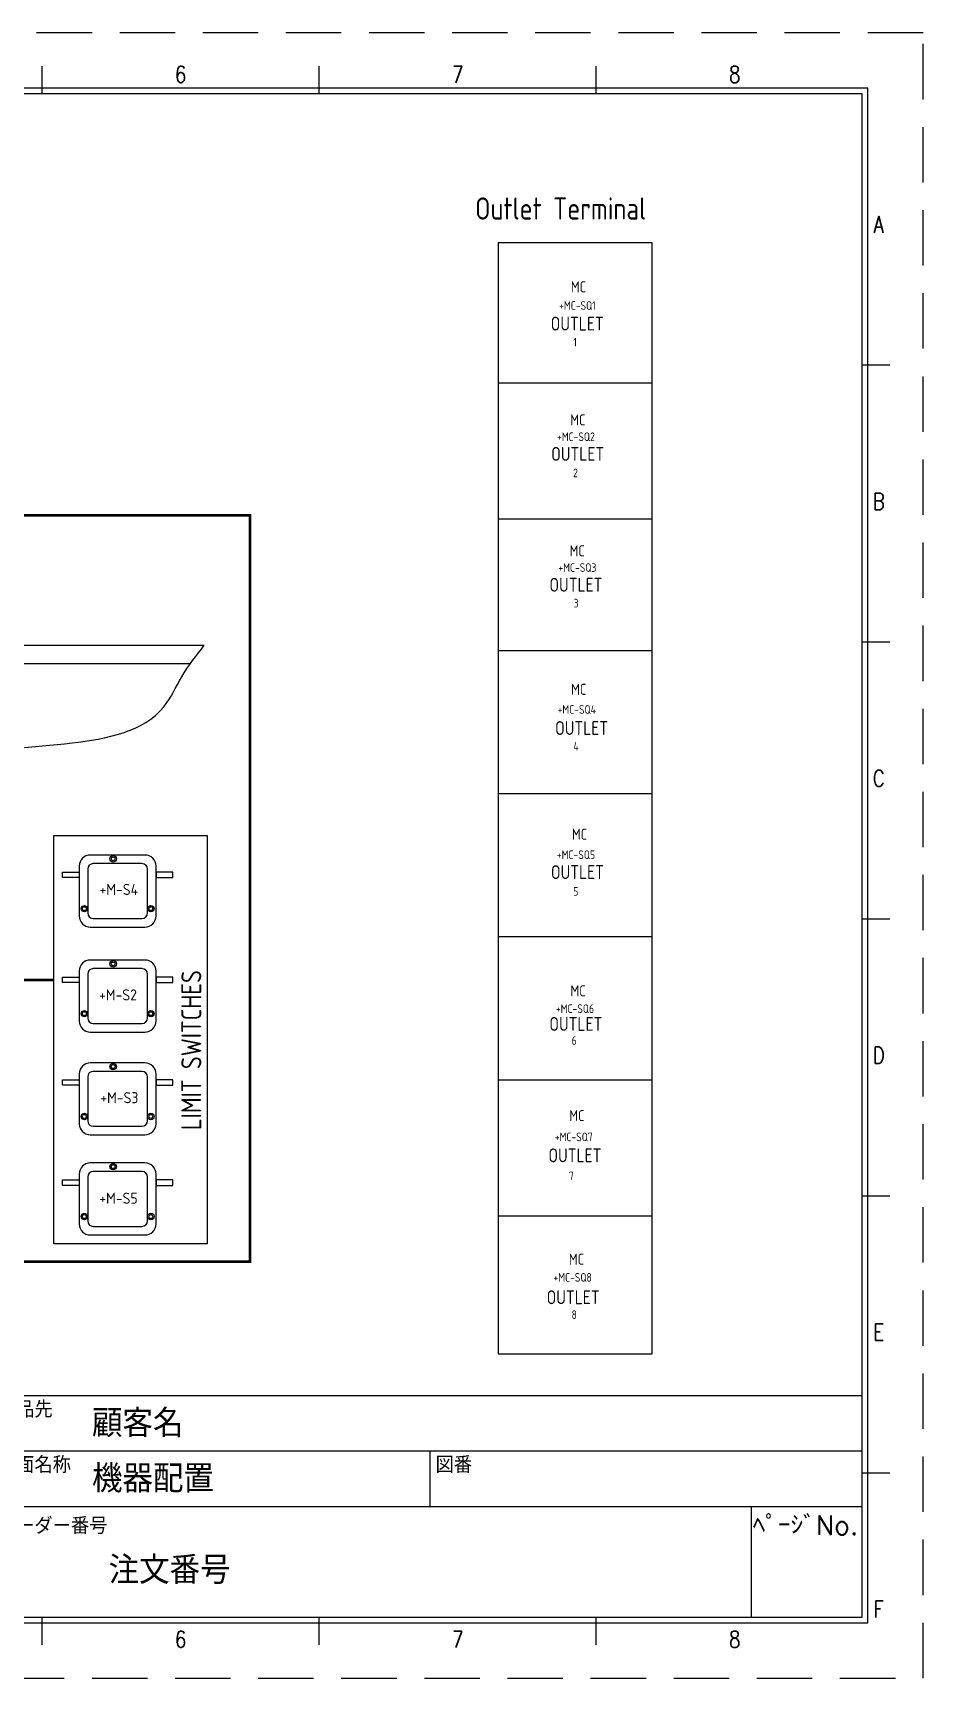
# Model space of a CAD drawing. Header units: millimetres. Extents: x 0 to 420, y 0 to 297.
# Drawn here: x 259.3 to 420, y 0 to 297 of the extents above; entities that cross this region are included whole.
import ezdxf
from ezdxf.enums import TextEntityAlignment as Align

# ---------------------------------------------------------------- set-up
doc = ezdxf.new("R2010")
doc.units = ezdxf.units.MM
doc.header["$LTSCALE"] = 10
doc.linetypes.add('DASHEDX2', pattern=[1.5, 1, -0.5])
doc.linetypes.add('HIDDEN', pattern=[0.375, 0.25, -0.125])
doc.layers.get('0').update_dxf_attribs({"linetype": 'CONTINUOUS'})
for name, color, linetype in [('COMMENT', 4, 'CONTINUOUS'), ('HIDDEN', 7, 'HIDDEN'), ('PDESC', 142, 'CONTINUOUS'), ('PLOC', 8, 'CONTINUOUS'), ('PSYMS', 7, 'CONTINUOUS'), ('PTAG', 150, 'CONTINUOUS'), ('TITLE', 4, 'CONTINUOUS'), ('ZUWAKU', 7, 'CONTINUOUS')]:
    doc.layers.add(name, color=color, linetype=linetype)
doc.styles.get("Standard").update_dxf_attribs({"font": 'romans', "width": 0.8, "bigfont": 'extfont'})
doc.styles.add('WD_IEC', font='isocp2.shx', dxfattribs={"width": 0.9, "height": 4, "bigfont": 'extfont2.shx'})

# ---------------------------------------------------------------- blocks, each defined once
blk = doc.blocks.new('JIS_tblock_a3(L)')
at = {"layer": 'HIDDEN'}
for p, q in [((-398, 32), (-258, 32)), ((-398, 24), (-258, 24)), ((-398, 16), (-258, 16)), ((-398, 8), (-258, 8))]:
    blk.add_line(p, q, dxfattribs=at)
at = {"layer": 'ZUWAKU'}
for p, q in [((-398, 40), (0, 40)), ((-398, 40), (-398, 0)), ((-373, 40), (-373, 0)), ((-372.5, 40), (-372.5, 0)), ((-258, 0), (-258, 40)), ((-238, 40), (-238, 20)), ((-218, 40), (-218, 20)), ((-198, 40), (-198, 20)), ((-178, 40), (-178, 20)), ((-158, 0), (-158, 40)), ((0, 0), (0, 40)), ((-241, 35), (-254, 23)), ((-238, 34), (-158, 34)), ((-158, 30), (0, 30)), ((-78, 30), (-78, 20)), ((-258, 20), (-158, 20)), ((-158, 20), (0, 20)), ((-20, 20), (-20, 0)), ((-398, 0), (0, 0))]:
    blk.add_line(p, q, dxfattribs=at)
at = {"layer": 'TITLE'}
for tag, p, height in [('REVINFO51', (-370, 34), 3), ('ORDER2', (-139, 32.5), 5), ('REVINFO41', (-370, 26), 3), ('INFO1', (-139, 22.5), 5), ('SCALE0', (-247.5, 23), 3), ('REVINFO31', (-370, 18), 3), ('REVINFO21', (-370, 10), 3), ('ORDER1', (-136, 6), 5), ('REVINFO11', (-370, 2), 3)]:
    blk.add_attdef(tag, p, '', height=height, dxfattribs=at)
for tag, p in [('REVDATEY5', (-306, 34)), ('REVDATEM5', (-298, 34)), ('REVDATED5', (-290, 34)), ('REVDESIGN5', (-260, 34)), ('SCALE1', (-251, 29)), ('REVDATEY4', (-306, 26)), ('REVDATEM4', (-298, 26)), ('REVDATED4', (-290, 26)), ('REVDESIGN4', (-260, 26)), ('REVDATEY3', (-306, 18)), ('REVDATEM3', (-298, 18)), ('REVDATED3', (-290, 18)), ('REVDESIGN3', (-260, 18)), ('REVDATEY2', (-306, 10)), ('REVDATEM2', (-298, 10)), ('REVDATED2', (-290, 10)), ('REVDESIGN2', (-260, 10)), ('REVDATEY1', (-306, 2)), ('REVDATEM1', (-298, 2)), ('REVDATED1', (-290, 2)), ('REVDESIGN1', (-260, 2))]:
    blk.add_attdef(tag, text='', height=3, dxfattribs=at).set_placement(p, align=Align.RIGHT)
for tag, height, p in [('DESIGN1', 3, (-228, 27)), ('DESIGN2', 3, (-208, 27)), ('DESIGN3', 3, (-188, 27)), ('DESIGN4', 3, (-168, 27)), ('FILENAME0', 5, (-47.8, 25)), ('PAGE0', 3, (-10.3, 8.6))]:
    blk.add_attdef(tag, text='', height=height, dxfattribs=at).set_placement(p, align=Align.MIDDLE)
at = {"layer": 'TITLE', "flags": 1}
blk.add_attdef('LPAGE0', text='', height=3, dxfattribs=at).set_placement((-11, 3), align=Align.CENTER)
for tag, p in [('TYPE0', (-398, 0)), ('ORDER3', (-398, 0)), ('ORDER4', (-398, 0)), ('ORDER5', (-398, 0)), ('ORDER6', (-398, 0)), ('ORDER7', (-398, 0)), ('ORDER8', (-398, 0)), ('ORDER9', (-398, 0)), ('ORDER10', (-398, 0)), ('ORDER11', (-398, 0)), ('ORDER12', (-398, 0)), ('ORDER13', (-398, 0)), ('ORDER14', (-398, 0)), ('ORDER15', (-398, 0)), ('ORDER16', (-398, 0)), ('ORDER17', (-398, 0)), ('ORDER18', (-398, 0)), ('ORDER19', (-398, 0)), ('ORDER20', (-398, 0)), ('ORDER21', (-398, 0)), ('ORDER22', (-398, 0)), ('ORDER23', (-398, 0)), ('SCALETYPE0', (-398, 0)), ('DATEY1', (-398, 0)), ('DATEM1', (-398, 0)), ('DATED1', (-398, 0)), ('DATEY2', (-398, 0)), ('DATEM2', (-398, 0)), ('DATED2', (-398, 0)), ('BANNAME0', (-398, 0)), ('INFO3', (-398, 0)), ('INFO4', (-398, 0)), ('INFO5', (-398, 0)), ('INFO6', (-398, 0)), ('INFO7', (-398, 0)), ('INFO8', (-398, 0)), ('INFO9', (-398, 0)), ('INFO10', (-398, 0)), ('INFO11', (-398, 0)), ('INFO12', (-398, 0)), ('INFO13', (-398, 0)), ('INFO14', (-398, 0)), ('INFO15', (-398, 0)), ('INFO16', (-398, 0)), ('INFO17', (-398, 0)), ('INFO18', (-398, 0)), ('INFO19', (-398, 0)), ('INFO20', (-398, 0)), ('INFO21', (-398, 0)), ('INFO22', (-398, 0)), ('INFO23', (-398, 0)), ('INFO24', (-398, 0)), ('DATEY3', (-398, 0)), ('DATEM3', (-398, 0)), ('DATED3', (-398, 0)), ('DATEY4', (-398, 0)), ('DATEM4', (-398, 0)), ('DATED4', (-398, 0)), ('DATEY5', (-398, 0)), ('DATEM5', (-398, 0)), ('DATED5', (-398, 0)), ('DATEY6', (-398, 0)), ('DATEM6', (-398, 0)), ('DATED6', (-398, 0)), ('REFERENCETYPE0', (-398, 0)), ('INFO2', (-397.7, 0))]:
    blk.add_attdef(tag, p, '', height=3, dxfattribs=at)
at = {"layer": 'TITLE', "width": 0.8, "flags": 1}
for tag in ['REVINFO12', 'REVINFO13', 'REVINFO22', 'REVINFO23', 'REVINFO32', 'REVINFO33', 'REVINFO42', 'REVINFO43', 'REVINFO52', 'REVINFO53', 'REVINFO61', 'REVINFO62', 'REVINFO63', 'REVINFO71', 'REVINFO72', 'REVINFO73', 'REVINFO81', 'REVINFO82', 'REVINFO83', 'REVDESIGN6', 'REVDESIGN7', 'REVDESIGN8', 'REVDATEY6', 'REVDATEM6', 'REVDATED6', 'REVDATEY7', 'REVDATEM7', 'REVDATED7', 'REVDATEY8', 'REVDATEM8', 'REVDATED8']:
    blk.add_attdef(tag, (-398, 0), '', height=3, dxfattribs=at)
at = {"layer": 'TITLE', "flags": 1}
blk.add_attdef('PAPER0', text='', height=1, dxfattribs=at).set_placement((-3, -1), align=Align.TOP_RIGHT)
at = {"layer": 'ZUWAKU'}
for s, height, p in [('スケール', 3, (-257, 36)), ('納品先', 3, (-156, 36)), ('△訂正5', 4, (-395, 33.5)), ('△訂正4', 4, (-395, 25.5)), ('図面名称', 3, (-156, 26)), ('図番', 3, (-77, 26)), ('△訂正3', 4, (-395, 17.5)), ('オーダー番号', 3, (-156, 15)), ('△訂正2', 4, (-395, 9.5)), ('△訂正1', 4, (-395, 1.5))]:
    blk.add_text(s, height=height, dxfattribs=at).set_placement(p)
for s, p in [('設 計', (-228, 35)), ('製 図', (-208, 35)), ('検 図', (-188, 35)), ('承 認', (-168, 35)), ('ﾍﾟｰｼﾞNo.', (-10.23, 14.88))]:
    blk.add_text(s, height=3.5, dxfattribs=at).set_placement(p, align=Align.CENTER)
blk = doc.blocks.new('wd_ptag')
at = {"style": 'WD_IEC', "width": 0.9, "flags": 1}
blk.add_attdef('P_ITEM', text='', height=0.125, dxfattribs=at).set_placement((0, 0.469), align=Align.CENTER)
at = {"style": 'WD_IEC'}
for tag, width, p in [('INST', 0.8, (0, 0.312)), ('LOC', 0.8, (0, 0.156)), ('P_TAG1', 0.9, (0, 0)), ('DESC2', 0.9, (0, -0.344)), ('DESC1', 0.9, (0, -0.188)), ('DESC3', 0.9, (0, -0.5)), ('MFG', 0.9, (0, -0.656)), ('CAT', 0.9, (0, -0.812))]:
    blk.add_attdef(tag, text='', height=0.125, dxfattribs=dict(at, width=width)).set_placement(p, align=Align.CENTER)
at = {"linetype": 'Continuous', "style": 'WD_IEC'}
for tag, flags, p in [('RATING2', 9, (0.344, -0.187)), ('RATING4', 9, (0.344, -0.202)), ('RATING3', 9, (0.344, -0.218)), ('RATING8', 9, (0.344, -0.234)), ('RATING1', 9, (0.344, -0.171)), ('RATING10', 9, (0.344, -0.312)), ('RATING12', 9, (0.344, -0.327)), ('RATING11', 9, (0.344, -0.343)), ('RATING7', 9, (0.344, -0.249)), ('RATING6', 9, (0.344, -0.265)), ('RATING5', 9, (0.344, -0.281)), ('RATING9', 9, (0.344, -0.296)), ('WDBLKNAM', 1, (0.359, -0.369)), ('ASSYCODE', 9, (0.016, -0.859))]:
    blk.add_attdef(tag, text='', height=0.01, dxfattribs=dict(at, flags=flags)).set_placement(p, align=Align.CENTER)
blk = doc.blocks.new('CR115E7')
for p, q in [((5.47, 4.84), (0.53, 4.84)), ((-0.47, 3.84), (-0.47, -0.66)), ((0.3, 3.57), (0.3, -0.39)), ((5.2, 4.07), (0.8, 4.07)), ((5.7, -0.39), (5.7, 3.57)), ((6.47, -0.66), (6.47, 3.84)), ((0.8, -0.89), (5.2, -0.89)), ((0.53, -1.66), (5.47, -1.66))]:
    blk.add_line(p, q)
for points in [[(-0.47, 2.81), (-1.97, 2.81), (-1.97, 3.31), (-0.47, 3.31)], [(6.47, 2.81), (7.97, 2.81), (7.97, 3.31), (6.47, 3.31)]]:
    blk.add_lwpolyline(points, close=True)
for centre, radius in [((2.6, 4.5), 0.29), ((2.6, 4.5), 0.176), ((0, 0), 0.29), ((0, 0), 0.176), ((6, 0), 0.29), ((6, 0), 0.176)]:
    blk.add_circle(centre, radius)
for centre, radius, start, end in [((0.53, 3.84), 1, 90, 180), ((5.47, 3.84), 1, 0, 90), ((0.8, 3.57), 0.5, 90, 180), ((5.2, 3.57), 0.5, 0, 90), ((0.53, -0.66), 1, 180, 270), ((0.8, -0.39), 0.5, 180, 270), ((5.2, -0.39), 0.5, 270, 0), ((5.47, -0.66), 1, 270, 0)]:
    blk.add_arc(centre, radius, start, end)
blk = doc.blocks.new('JIS_border_a3(L)')
at = {"layer": 'ZUWAKU', "color": 5, "linetype": 'DASHEDX2'}
for p, q in [((420, 297), (0, 297)), ((420, 0), (420, 297)), ((0, 0), (420, 0))]:
    blk.add_line(p, q, dxfattribs=at)
at = {"layer": 'ZUWAKU'}
for p, q in [((261, 286), (261, 291)), ((311, 286), (311, 291)), ((361, 286), (361, 291)), ((414, 237), (409, 237)), ((414, 187), (409, 187)), ((414, 137), (409, 137)), ((414, 87), (409, 87)), ((414, 37), (409, 37)), ((261, 6), (261, 11)), ((311, 6), (311, 11)), ((361, 6), (361, 11))]:
    blk.add_line(p, q, dxfattribs=at)
at = {"layer": 'ZUWAKU', "color": 5}
for p, q in [((410, 287), (10, 287)), ((409, 286), (11, 286)), ((409, 11), (409, 286)), ((410, 10), (410, 287)), ((10, 10), (410, 10)), ((11, 11), (409, 11))]:
    blk.add_line(p, q, dxfattribs=at)
at = {"layer": 'COMMENT', "width": 0.8}
for s, p in [('6', (286, 289.5)), ('7', (336, 289.5)), ('8', (386, 289.5)), ('A', (412, 262.43)), ('B', (412, 212.43)), ('C', (412, 162.43)), ('D', (412, 112.43)), ('E', (412, 62.43)), ('F', (412, 12.43)), ('6', (286, 7)), ('7', (336, 7)), ('8', (386, 7))]:
    blk.add_text(s, height=3, dxfattribs=at).set_placement(p, align=Align.MIDDLE)

msp = doc.modelspace()

# ---------------------------------------------------------------- linework, layer by layer
for p, q in [((371.09, 233.76), (343.3, 233.76)), ((371.09, 209.19), (343.3, 209.19)), ((57.08, 186.45), (290.27, 186.45)), ((371.09, 185.47), (343.3, 185.47)), ((57.08, 183.17), (287.78, 183.17)), ((371.09, 159.63), (343.3, 159.63)), ((371.09, 133.8), (343.3, 133.8)), ((371.09, 107.96), (343.3, 107.96)), ((371.09, 83.4), (343.3, 83.4))]:
    msp.add_line(p, q)
for points in [[(343.3, 259.12), (343.3, 58.54), (371.09, 58.54), (371.09, 259.12)], [(263.14, 152.12), (290.8, 152.12), (290.8, 78.39), (263.14, 78.39)]]:
    msp.add_lwpolyline(points, close=True)
at = {"const_width": 0.5}
msp.add_lwpolyline([(257.67, 209.9), (298.5, 209.9), (298.5, 75.16), (249.86, 75.16)], dxfattribs=at)
at = {"color": 4, "const_width": 0.5}
msp.add_lwpolyline([(263.14, 126.04), (255.53, 126.04)], dxfattribs=at)
msp.add_spline([(234.22, 134.96), (234.92, 136.84), (234.22, 138.24), (232.48, 144.43), (233.02, 155.54), (245.78, 165.57), (266.4, 168.83), (282.95, 175.33), (286.2, 180.75), (290.27, 186.45)], degree=3)

# ---------------------------------------------------------------- block references
msp.add_blockref('JIS_border_a3(L)', (0, 0))
msp.add_blockref('JIS_tblock_a3(L)', (409, 11)).add_auto_attribs({'ORDER1': '注文番号', 'ORDER2': '顧客名', 'INFO1': '機器配置'})
at = {"layer": 'PSYMS'}
ref = msp.add_blockref('wd_ptag', (356.5, 247.06), dxfattribs=dict(at, xscale=12.5, yscale=12.5, zscale=12.5))
ref.add_attrib('P_TAG1', '+MC-SQ1', dxfattribs={"layer": 'PTAG', "height": 1.562, "style": 'WD_IEC', "width": 0.9}).set_placement((357.61, 247.01), align=Align.CENTER)
ref.add_attrib('DESC1', 'OUTLET', dxfattribs={"layer": 'PDESC', "height": 2.5, "style": 'WD_IEC', "width": 0.9}).set_placement((357.57, 243.27), align=Align.CENTER)
ref.add_attrib('DESC2', '1', dxfattribs={"layer": 'PDESC', "height": 1.56, "style": 'WD_IEC', "width": 0.9}).set_placement((357.2, 240.38), align=Align.CENTER)
ref.add_attrib('LOC', 'MC', dxfattribs={"layer": 'PLOC', "height": 2, "style": 'WD_IEC', "width": 0.9}).set_placement((357.8, 250.15), align=Align.CENTER)
ref = msp.add_blockref('wd_ptag', (356.12, 222.69), dxfattribs=dict(at, xscale=12.5, yscale=12.5, zscale=12.5))
ref.add_attrib('P_TAG1', '+MC-SQ2', dxfattribs={"layer": 'PTAG', "height": 1.562, "style": 'WD_IEC', "width": 0.9}).set_placement((357.34, 223.32), align=Align.CENTER)
ref.add_attrib('DESC1', 'OUTLET', dxfattribs={"layer": 'PDESC', "height": 2.5, "style": 'WD_IEC', "width": 0.9}).set_placement((357.66, 219.75), align=Align.CENTER)
ref.add_attrib('DESC2', '2', dxfattribs={"layer": 'PDESC', "height": 1.56, "style": 'WD_IEC', "width": 0.9}).set_placement((357.25, 216.78), align=Align.CENTER)
ref.add_attrib('LOC', 'MC', dxfattribs={"layer": 'PLOC', "height": 2, "style": 'WD_IEC', "width": 0.9}).set_placement((357.69, 226.13), align=Align.CENTER)
ref = msp.add_blockref('wd_ptag', (353.7, 197.67), dxfattribs=dict(at, xscale=12.5, yscale=12.5, zscale=12.5))
ref.add_attrib('P_TAG1', '+MC-SQ3', dxfattribs={"layer": 'PTAG', "height": 1.562, "style": 'WD_IEC', "width": 0.9}).set_placement((357.6, 199.7), align=Align.CENTER)
ref.add_attrib('DESC1', 'OUTLET', dxfattribs={"layer": 'PDESC', "height": 2.5, "style": 'WD_IEC', "width": 0.9}).set_placement((357.34, 196.12), align=Align.CENTER)
ref.add_attrib('DESC2', '3', dxfattribs={"layer": 'PDESC', "height": 1.56, "style": 'WD_IEC', "width": 0.9}).set_placement((357.37, 193.27), align=Align.CENTER)
ref.add_attrib('LOC', 'MC', dxfattribs={"layer": 'PLOC', "height": 2, "style": 'WD_IEC', "width": 0.9}).set_placement((357.57, 202.51), align=Align.CENTER)
ref = msp.add_blockref('wd_ptag', (355.79, 171.81), dxfattribs=dict(at, xscale=12.5, yscale=12.5, zscale=12.5))
ref.add_attrib('P_TAG1', '+MC-SQ4', dxfattribs={"layer": 'PTAG', "height": 1.562, "style": 'WD_IEC', "width": 0.9}).set_placement((357.49, 174.08), align=Align.CENTER)
ref.add_attrib('DESC1', 'OUTLET', dxfattribs={"layer": 'PDESC', "height": 2.5, "style": 'WD_IEC', "width": 0.9}).set_placement((358.37, 170.26), align=Align.CENTER)
ref.add_attrib('DESC2', '4', dxfattribs={"layer": 'PDESC', "height": 1.56, "style": 'WD_IEC', "width": 0.9}).set_placement((357.36, 167.44), align=Align.CENTER)
ref.add_attrib('LOC', 'MC', dxfattribs={"layer": 'PLOC', "height": 2, "style": 'WD_IEC', "width": 0.9}).set_placement((357.85, 177.5), align=Align.CENTER)
ref = msp.add_blockref('wd_ptag', (354.9, 146.68), dxfattribs=dict(at, xscale=12.5, yscale=12.5, zscale=12.5))
ref.add_attrib('P_TAG1', '+MC-SQ5', dxfattribs={"layer": 'PTAG', "height": 1.562, "style": 'WD_IEC', "width": 0.9}).set_placement((357.35, 147.86), align=Align.CENTER)
ref.add_attrib('DESC1', 'OUTLET', dxfattribs={"layer": 'PDESC', "height": 2.5, "style": 'WD_IEC', "width": 0.9}).set_placement((357.62, 144.25), align=Align.CENTER)
ref.add_attrib('DESC2', '5', dxfattribs={"layer": 'PDESC', "height": 1.56, "style": 'WD_IEC', "width": 0.9}).set_placement((357.33, 141.24), align=Align.CENTER)
ref.add_attrib('LOC', 'MC', dxfattribs={"layer": 'PLOC', "height": 2, "style": 'WD_IEC', "width": 0.9}).set_placement((358, 151.34), align=Align.CENTER)
ref = msp.add_blockref('CR115E7', (268.62, 138.9), dxfattribs=dict(at, xscale=2, yscale=2, zscale=2))
ref.add_attrib('P_TAG1', '+M-S4', dxfattribs={"layer": 'PTAG', "height": 2, "style": 'WD_IEC'}).set_placement((274.84, 141.37), align=Align.CENTER)
ref = msp.add_blockref('CR115E7', (268.62, 119.94), dxfattribs=dict(at, xscale=2, yscale=2, zscale=2))
ref.add_attrib('P_TAG1', '+M-S2', dxfattribs={"layer": 'PTAG', "height": 2, "style": 'WD_IEC'}).set_placement((274.69, 122.34), align=Align.CENTER)
ref = msp.add_blockref('wd_ptag', (353.15, 120.08), dxfattribs=dict(at, xscale=12.5, yscale=12.5, zscale=12.5))
ref.add_attrib('P_TAG1', '+MC-SQ6', dxfattribs={"layer": 'PTAG', "height": 1.562, "style": 'WD_IEC', "width": 0.9}).set_placement((357.17, 120.07), align=Align.CENTER)
ref.add_attrib('DESC1', 'OUTLET', dxfattribs={"layer": 'PDESC', "height": 2.5, "style": 'WD_IEC', "width": 0.9}).set_placement((357.33, 116.84), align=Align.CENTER)
ref.add_attrib('DESC2', '6', dxfattribs={"layer": 'PDESC', "height": 1.56, "style": 'WD_IEC', "width": 0.9}).set_placement((357.02, 114.32), align=Align.CENTER)
ref.add_attrib('LOC', 'MC', dxfattribs={"layer": 'PLOC', "height": 2, "style": 'WD_IEC', "width": 0.9}).set_placement((357.73, 123.07), align=Align.CENTER)
ref = msp.add_blockref('CR115E7', (268.62, 101.39), dxfattribs=dict(at, xscale=2, yscale=2, zscale=2))
ref.add_attrib('P_TAG1', '+M-S3', dxfattribs={"layer": 'PTAG', "height": 2, "style": 'WD_IEC'}).set_placement((274.94, 103.78), align=Align.CENTER)
ref = msp.add_blockref('wd_ptag', (351.98, 96.69), dxfattribs=dict(at, xscale=12.5, yscale=12.5, zscale=12.5))
ref.add_attrib('P_TAG1', '+MC-SQ7', dxfattribs={"layer": 'PTAG', "height": 1.562, "style": 'WD_IEC', "width": 0.9}).set_placement((356.95, 96.92), align=Align.CENTER)
ref.add_attrib('DESC1', 'OUTLET', dxfattribs={"layer": 'PDESC', "height": 2.5, "style": 'WD_IEC', "width": 0.9}).set_placement((357.16, 93.12), align=Align.CENTER)
ref.add_attrib('DESC2', '7', dxfattribs={"layer": 'PDESC', "height": 1.56, "style": 'WD_IEC', "width": 0.9}).set_placement((356.52, 89.88), align=Align.CENTER)
ref.add_attrib('LOC', 'MC', dxfattribs={"layer": 'PLOC', "height": 2, "style": 'WD_IEC', "width": 0.9}).set_placement((357.52, 100.54), align=Align.CENTER)
ref = msp.add_blockref('CR115E7', (268.62, 83.32), dxfattribs=dict(at, xscale=2, yscale=2, zscale=2))
ref.add_attrib('P_TAG1', '+M-S5', dxfattribs={"layer": 'PTAG', "height": 2, "style": 'WD_IEC'}).set_placement((274.78, 85.63), align=Align.CENTER)
ref = msp.add_blockref('wd_ptag', (354.16, 72.04), dxfattribs=dict(at, xscale=12.5, yscale=12.5, zscale=12.5))
ref.add_attrib('P_TAG1', '+MC-SQ8', dxfattribs={"layer": 'PTAG', "height": 1.562, "style": 'WD_IEC', "width": 0.9}).set_placement((356.74, 71.56), align=Align.CENTER)
ref.add_attrib('DESC1', 'OUTLET', dxfattribs={"layer": 'PDESC', "height": 2.5, "style": 'WD_IEC', "width": 0.9}).set_placement((356.84, 67.5), align=Align.CENTER)
ref.add_attrib('DESC2', '8', dxfattribs={"layer": 'PDESC', "height": 1.56, "style": 'WD_IEC', "width": 0.9}).set_placement((357.04, 64.83), align=Align.CENTER)
ref.add_attrib('LOC', 'MC', dxfattribs={"layer": 'PLOC', "height": 2, "style": 'WD_IEC', "width": 0.9}).set_placement((357.44, 74.62), align=Align.CENTER)

# ---------------------------------------------------------------- texts
at = {"style": 'WD_IEC', "width": 0.9}
msp.add_text('Outlet Terminal', height=4, dxfattribs=at).set_placement((339.14, 263.3))
at = {"layer": 'PSYMS', "style": 'WD_IEC', "width": 0.9}
msp.add_text('LIMIT SWITCHES', height=3.616, rotation=90, dxfattribs=at).set_placement((289.73, 98.93))

doc.saveas('drawing.dxf')
